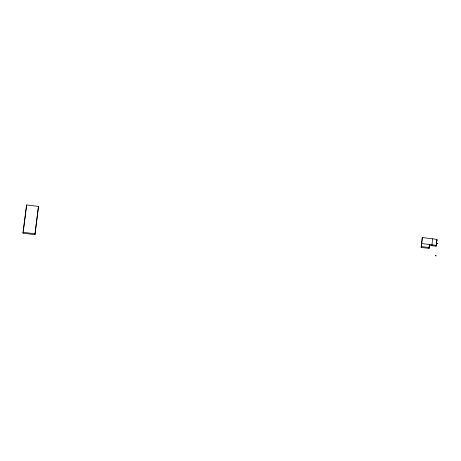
<?xml version="1.0" encoding="UTF-8"?>
<svg xmlns="http://www.w3.org/2000/svg" width="461" height="461" viewBox="0 0 461 461"><rect width="100%" height="100%" fill="white"/><g stroke="black" fill="none" stroke-linecap="round" stroke-linejoin="round"><path stroke-width="0.69" d="M23.05 232.292L26.571 204.949L38.488 206.43L34.978 234.672L23.062 233.191L23.05 232.292L34.973 233.773L34.978 234.672M23.062 233.191L23.24 231.791M23.419 230.391L26.49 206.551M34.973 233.773L38.488 206.43M421.17 247.436L421.55 243.517L429.468 244.503L429.479 245.402L429.093 248.416L421.17 247.436L422.316 237.553L436.919 239.368L436.901 240.509M421.642 243.76L422.316 237.553M432.625 238.833L431.871 245.701L436.164 246.232L436.93 240.267M436.164 246.232L436.919 239.368M437.374 243.35L437.95 243.575L437.362 243.765M436.152 245.333L429.468 244.503L429.082 247.517L421.158 246.531M429.479 245.402L431.871 245.701M436.579 242.129L436.59 242.918M429.404 245.978L429.398 245.189L429.093 248.416M26.571 204.949L26.577 205.854M435.587 255.682C436.319 256.806 436.279 254.587 435.587 255.682"/></g></svg>
